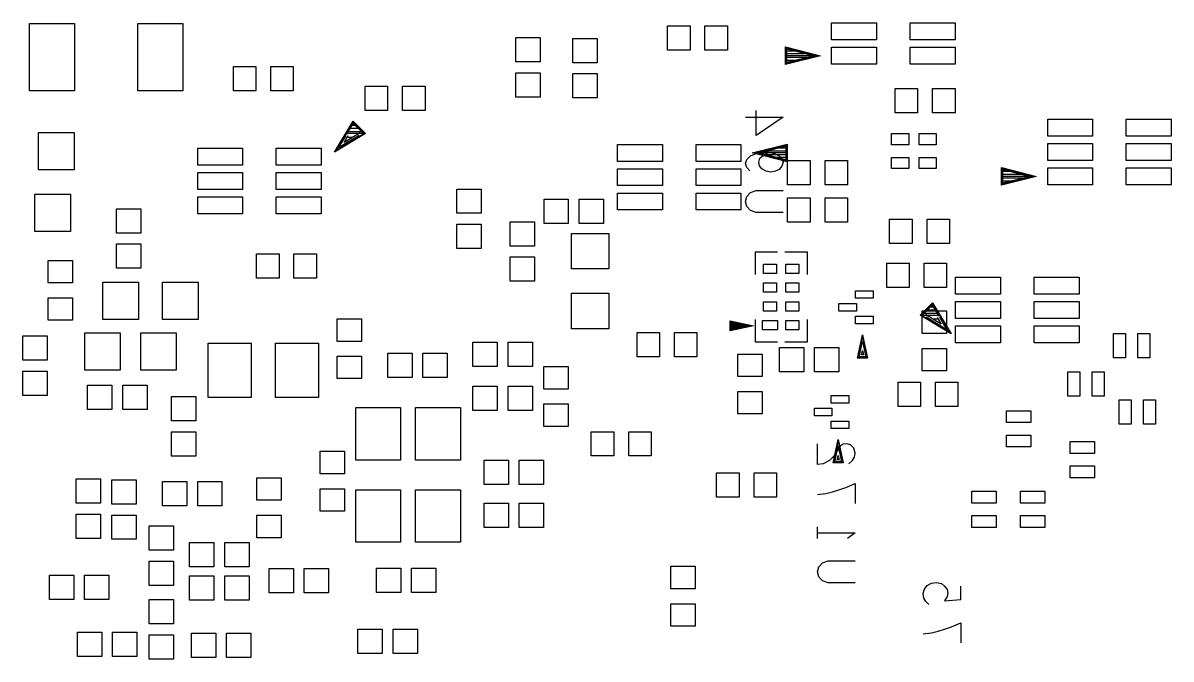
# Model space of a CAD drawing. Header units: millimetres. Extents: x -190 to 348, y -330 to 190.
# Drawn here: x 45.88 to 76.57, y -110.06 to -93.06 of the extents above; entities that cross this region are included whole.
import ezdxf

# ---------------------------------------------------------------- set-up
doc = ezdxf.new("R2010")
doc.units = ezdxf.units.MM
doc.layers.add('4_SIKCREN_BOTTOM_', color=7, linetype='Continuous')
doc.layers.add('5_SOLDER_PASTE_BOTTOM_', color=7, linetype='Continuous')

msp = doc.modelspace()

# ---------------------------------------------------------------- linework, layer by layer
at = {"layer": '4_SIKCREN_BOTTOM_', "color": 7}
for p, q in [((66.264, -93.701), (67.198, -93.934)), ((66.264, -94.168), (66.264, -93.701)), ((66.276, -93.934), (66.276, -93.716)), ((66.276, -93.716), (67.145, -93.934)), ((66.302, -93.934), (66.302, -93.749)), ((66.302, -93.749), (67.041, -93.934)), ((66.54, -93.81), (66.302, -93.81)), ((66.838, -93.883), (66.302, -93.883)), ((67.198, -93.934), (66.264, -94.168)), ((66.276, -94.153), (66.276, -93.934)), ((67.145, -93.934), (66.276, -94.153)), ((67.147, -93.934), (66.276, -93.934)), ((66.302, -94.12), (66.302, -93.934)), ((67.041, -93.934), (66.302, -94.12)), ((66.838, -93.985), (66.302, -93.985)), ((66.54, -94.059), (66.302, -94.059)), ((65.484, -96.07), (65.484, -95.402)), ((54.209, -96.51), (54.704, -95.684)), ((54.511, -96.03), (54.707, -95.705)), ((54.534, -96.042), (54.712, -95.745)), ((54.704, -95.684), (55.034, -96.015)), ((54.707, -95.705), (55.014, -96.012)), ((54.712, -95.745), (54.973, -96.007)), ((65.199, -95.575), (66.2, -95.575)), ((66.2, -95.575), (65.484, -96.07)), ((55.034, -96.015), (54.209, -96.51)), ((55.014, -96.012), (54.244, -96.474)), ((54.244, -96.474), (54.511, -96.03)), ((54.872, -96.068), (54.32, -96.401)), ((54.32, -96.401), (54.519, -96.068)), ((54.892, -95.997), (54.468, -96.251)), ((55.006, -96.017), (54.519, -96.017)), ((54.933, -95.966), (54.58, -95.966)), ((54.849, -95.882), (54.63, -95.882)), ((54.765, -95.799), (54.681, -95.799)), ((54.468, -96.251), (54.577, -96.07)), ((54.689, -96.119), (54.546, -96.119)), ((65.377, -96.535), (66.312, -96.299)), ((65.43, -96.535), (66.299, -96.317)), ((65.535, -96.535), (66.274, -96.35)), ((66.274, -96.35), (66.274, -96.535)), ((66.299, -96.317), (66.299, -96.535)), ((66.312, -96.299), (66.312, -96.769)), ((65.232, -96.705), (65.334, -96.611)), ((65.334, -96.611), (65.484, -96.545)), ((66.312, -96.769), (65.377, -96.535)), ((66.299, -96.535), (65.428, -96.535)), ((66.299, -96.751), (65.43, -96.535)), ((65.484, -96.545), (65.634, -96.517)), ((66.274, -96.718), (65.535, -96.535)), ((65.55, -96.784), (65.583, -96.677)), ((65.583, -96.677), (65.667, -96.599)), ((65.634, -96.517), (65.816, -96.517)), ((65.667, -96.599), (65.816, -96.517)), ((66.274, -96.484), (65.738, -96.484)), ((66.274, -96.586), (65.738, -96.586)), ((65.816, -96.517), (65.966, -96.545)), ((65.966, -96.545), (66.101, -96.611)), ((66.274, -96.408), (66.035, -96.408)), ((66.274, -96.66), (66.035, -96.66)), ((66.101, -96.611), (66.167, -96.693)), ((66.274, -96.535), (66.274, -96.718)), ((66.299, -96.535), (66.299, -96.751)), ((65.199, -96.812), (65.232, -96.705)), ((65.232, -96.919), (65.199, -96.812)), ((65.316, -97.013), (65.232, -96.919)), ((65.568, -96.878), (65.55, -96.784)), ((65.634, -96.959), (65.568, -96.878)), ((65.75, -97.025), (65.634, -96.959)), ((66.101, -96.972), (66.002, -97.025)), ((66.167, -96.891), (66.101, -96.972)), ((66.167, -96.693), (66.2, -96.784)), ((66.2, -96.784), (66.167, -96.891)), ((72.037, -96.926), (72.972, -97.16)), ((72.037, -97.394), (72.037, -96.926)), ((72.05, -97.16), (72.05, -96.942)), ((72.05, -96.942), (72.921, -97.16)), ((72.075, -97.16), (72.075, -96.975)), ((72.075, -96.975), (72.817, -97.16)), ((65.867, -97.051), (65.75, -97.025)), ((66.002, -97.025), (65.867, -97.051)), ((72.972, -97.16), (72.037, -97.394)), ((72.05, -97.376), (72.05, -97.16)), ((72.921, -97.16), (72.05, -97.376)), ((72.921, -97.16), (72.05, -97.16)), ((72.316, -97.033), (72.075, -97.033)), ((72.614, -97.109), (72.075, -97.109)), ((72.075, -97.343), (72.075, -97.16)), ((72.817, -97.16), (72.075, -97.343)), ((72.614, -97.211), (72.075, -97.211)), ((72.316, -97.285), (72.075, -97.285)), ((65.232, -97.701), (65.334, -97.594)), ((65.334, -97.594), (65.484, -97.541)), ((65.484, -97.541), (66.2, -97.541)), ((65.199, -97.833), (65.232, -97.701)), ((65.232, -97.968), (65.199, -97.833)), ((65.334, -98.074), (65.232, -97.968)), ((65.484, -98.128), (65.334, -98.074)), ((66.2, -98.128), (65.484, -98.128)), ((65.451, -99.184), (65.451, -99.784)), ((66.05, -99.184), (65.451, -99.184)), ((66.85, -99.184), (66.251, -99.184)), ((66.85, -99.784), (66.85, -99.184)), ((69.865, -100.874), (70.195, -100.543)), ((69.886, -100.871), (70.193, -100.564)), ((69.926, -100.866), (70.188, -100.604)), ((70.221, -100.658), (70.134, -100.658)), ((70.188, -100.604), (70.366, -100.901)), ((70.193, -100.564), (70.388, -100.889)), ((70.195, -100.543), (70.691, -101.369)), ((70.691, -101.369), (69.865, -100.874)), ((70.655, -101.333), (69.886, -100.871)), ((70.381, -100.876), (69.893, -100.876)), ((70.32, -100.825), (69.967, -100.825)), ((70.432, -101.11), (70.01, -100.856)), ((70.582, -101.26), (70.028, -100.927)), ((70.269, -100.741), (70.051, -100.741)), ((70.353, -100.978), (70.211, -100.978)), ((70.322, -100.929), (70.432, -101.11)), ((70.381, -100.927), (70.582, -101.26)), ((70.388, -100.889), (70.655, -101.333)), ((64.788, -101.026), (65.415, -101.158)), ((64.788, -101.293), (64.788, -101.026)), ((65.415, -101.158), (64.788, -101.293)), ((64.8, -101.158), (64.8, -101.041)), ((64.8, -101.041), (65.354, -101.158)), ((64.927, -101.067), (64.8, -101.067)), ((65.08, -101.1), (64.8, -101.1)), ((65.235, -101.133), (64.8, -101.133)), ((64.8, -101.277), (64.8, -101.158)), ((65.354, -101.158), (64.8, -101.277)), ((65.357, -101.158), (64.8, -101.158)), ((65.235, -101.183), (64.8, -101.183)), ((65.08, -101.216), (64.8, -101.216)), ((64.927, -101.249), (64.8, -101.249)), ((65.451, -100.983), (65.451, -101.585)), ((66.85, -101.585), (66.85, -100.983)), ((65.451, -101.585), (66.05, -101.585)), ((66.251, -101.585), (66.85, -101.585)), ((68.191, -102.022), (68.326, -101.394)), ((68.207, -102.009), (68.326, -101.455)), ((68.237, -101.984), (68.326, -101.577)), ((68.326, -101.394), (68.458, -102.022)), ((68.326, -101.455), (68.443, -102.009)), ((68.326, -101.577), (68.412, -101.984)), ((68.301, -101.933), (68.326, -101.818)), ((68.326, -101.818), (68.349, -101.933)), ((68.458, -102.022), (68.191, -102.022)), ((68.443, -102.009), (68.207, -102.009)), ((68.412, -101.984), (68.237, -101.984)), ((68.349, -101.933), (68.301, -101.933)), ((67.125, -104.866), (67.125, -104.308)), ((67.541, -104.821), (67.676, -104.193)), ((67.556, -104.808), (67.676, -104.254)), ((67.676, -104.193), (67.81, -104.821)), ((67.676, -104.254), (67.793, -104.808)), ((67.808, -104.32), (67.727, -104.374)), ((67.909, -104.308), (67.808, -104.32)), ((68.008, -104.333), (67.909, -104.308)), ((68.092, -104.427), (68.008, -104.333)), ((67.559, -104.64), (67.442, -104.76)), ((67.727, -104.374), (67.559, -104.64)), ((67.587, -104.783), (67.676, -104.376)), ((67.65, -104.732), (67.676, -104.62)), ((67.676, -104.376), (67.762, -104.783)), ((67.676, -104.62), (67.699, -104.732)), ((68.125, -104.559), (68.092, -104.427)), ((68.11, -104.666), (68.125, -104.559)), ((67.274, -104.841), (67.125, -104.866)), ((67.442, -104.76), (67.274, -104.841)), ((67.81, -104.821), (67.541, -104.821)), ((67.793, -104.808), (67.556, -104.808)), ((67.762, -104.783), (67.587, -104.783)), ((67.699, -104.732), (67.65, -104.732)), ((67.96, -104.841), (68.059, -104.76)), ((68.059, -104.76), (68.11, -104.666)), ((67.526, -105.595), (67.691, -105.542)), ((67.691, -105.542), (67.876, -105.476)), ((67.876, -105.476), (68.125, -105.369)), ((68.125, -105.369), (68.125, -105.903)), ((67.125, -105.661), (67.343, -105.636)), ((67.343, -105.636), (67.526, -105.595)), ((67.125, -106.845), (67.125, -106.525)), ((67.125, -106.685), (68.125, -106.685)), ((68.125, -106.685), (67.925, -106.845)), ((67.125, -107.734), (67.158, -107.599)), ((67.158, -107.599), (67.259, -107.493)), ((67.259, -107.493), (67.409, -107.439)), ((67.409, -107.439), (68.125, -107.439)), ((67.158, -107.866), (67.125, -107.734)), ((67.259, -107.973), (67.158, -107.866)), ((67.409, -108.026), (67.259, -107.973)), ((68.125, -108.026), (67.409, -108.026)), ((70.051, -108.1), (70.167, -108.031)), ((70.167, -108.031), (70.3, -108.019)), ((70.3, -108.019), (70.434, -108.047)), ((69.949, -108.313), (69.985, -108.191)), ((69.967, -108.433), (69.949, -108.313)), ((69.985, -108.191), (70.051, -108.1)), ((70.434, -108.047), (70.518, -108.113)), ((70.518, -108.113), (70.584, -108.207)), ((70.584, -108.207), (70.602, -108.298)), ((70.602, -108.298), (70.584, -108.392)), ((70.95, -108.473), (70.95, -108.113)), ((70.018, -108.527), (69.967, -108.433)), ((70.099, -108.605), (70.018, -108.527)), ((70.584, -108.392), (70.518, -108.511)), ((70.518, -108.511), (70.95, -108.473)), ((70.518, -109.268), (70.701, -109.202)), ((70.701, -109.202), (70.95, -109.096)), ((70.95, -109.096), (70.95, -109.629)), ((69.949, -109.388), (70.167, -109.362)), ((70.167, -109.362), (70.35, -109.322)), ((70.35, -109.322), (70.518, -109.268))]:
    msp.add_line(p, q, dxfattribs=at)
at = {"layer": '5_SOLDER_PASTE_BOTTOM_', "color": 4}
for p, q in [((46.055, -94.87), (46.055, -93.07)), ((46.055, -93.07), (47.255, -93.07)), ((47.255, -93.07), (47.255, -94.87)), ((48.955, -94.87), (48.955, -93.07)), ((48.955, -93.07), (50.155, -93.07)), ((50.155, -93.07), (50.155, -94.87)), ((63.116, -93.784), (63.116, -93.134)), ((63.116, -93.134), (63.716, -93.134)), ((63.716, -93.134), (63.716, -93.784)), ((64.114, -93.784), (64.114, -93.134)), ((64.114, -93.134), (64.714, -93.134)), ((64.714, -93.134), (64.714, -93.784)), ((67.5, -93.509), (67.5, -93.059)), ((67.5, -93.059), (68.699, -93.059)), ((68.699, -93.059), (68.699, -93.509)), ((69.601, -93.509), (69.601, -93.059)), ((69.601, -93.059), (70.8, -93.059)), ((70.8, -93.059), (70.8, -93.509)), ((59.055, -94.099), (59.055, -93.449)), ((59.055, -93.449), (59.705, -93.449)), ((59.705, -93.449), (59.705, -94.099)), ((60.579, -94.125), (60.579, -93.475)), ((60.579, -93.475), (61.229, -93.475)), ((61.229, -93.475), (61.229, -94.125)), ((68.699, -93.509), (67.5, -93.509)), ((70.8, -93.509), (69.601, -93.509)), ((63.716, -93.784), (63.116, -93.784)), ((64.714, -93.784), (64.114, -93.784)), ((67.5, -94.159), (67.5, -93.709)), ((67.5, -93.709), (68.699, -93.709)), ((68.699, -93.709), (68.699, -94.159)), ((69.601, -94.159), (69.601, -93.709)), ((69.601, -93.709), (70.8, -93.709)), ((70.8, -93.709), (70.8, -94.159)), ((51.506, -94.869), (51.506, -94.219)), ((51.506, -94.219), (52.106, -94.219)), ((52.106, -94.219), (52.106, -94.869)), ((52.504, -94.869), (52.504, -94.219)), ((52.504, -94.219), (53.104, -94.219)), ((53.104, -94.219), (53.104, -94.869)), ((59.705, -94.099), (59.055, -94.099)), ((61.229, -94.125), (60.579, -94.125)), ((68.699, -94.159), (67.5, -94.159)), ((70.8, -94.159), (69.601, -94.159)), ((59.055, -95.039), (59.055, -94.389)), ((59.055, -94.389), (59.705, -94.389)), ((59.705, -94.389), (59.705, -95.039)), ((60.579, -95.064), (60.579, -94.414)), ((60.579, -94.414), (61.229, -94.414)), ((61.229, -94.414), (61.229, -95.064)), ((55.029, -95.395), (55.029, -94.745)), ((55.029, -94.745), (55.629, -94.745)), ((55.629, -94.745), (55.629, -95.395)), ((56.03, -95.395), (56.03, -94.745)), ((56.03, -94.745), (56.63, -94.745)), ((56.63, -94.745), (56.63, -95.395)), ((69.199, -95.458), (69.199, -94.808)), ((69.199, -94.808), (69.799, -94.808)), ((69.799, -94.808), (69.799, -95.458)), ((70.2, -95.458), (70.2, -94.808)), ((70.2, -94.808), (70.8, -94.808)), ((70.8, -94.808), (70.8, -95.458)), ((47.255, -94.87), (46.055, -94.87)), ((50.155, -94.87), (48.955, -94.87)), ((52.106, -94.869), (51.506, -94.869)), ((53.104, -94.869), (52.504, -94.869)), ((59.705, -95.039), (59.055, -95.039)), ((61.229, -95.064), (60.579, -95.064)), ((55.629, -95.395), (55.029, -95.395)), ((56.63, -95.395), (56.03, -95.395)), ((69.799, -95.458), (69.199, -95.458)), ((70.8, -95.458), (70.2, -95.458)), ((73.276, -96.085), (73.276, -95.635)), ((73.276, -95.635), (74.475, -95.635)), ((74.475, -95.635), (74.475, -96.085)), ((75.374, -96.085), (75.374, -95.635)), ((75.374, -95.635), (76.573, -95.635)), ((76.573, -95.635), (76.573, -96.085)), ((46.299, -96.984), (46.299, -95.984)), ((46.299, -95.984), (47.249, -95.984)), ((47.249, -95.984), (47.249, -96.984)), ((69.102, -96.317), (69.102, -96.017)), ((69.102, -96.017), (69.562, -96.017)), ((69.562, -96.017), (69.562, -96.317)), ((69.838, -96.317), (69.838, -96.017)), ((69.838, -96.017), (70.298, -96.017)), ((70.298, -96.017), (70.298, -96.317)), ((61.775, -96.76), (61.775, -96.31)), ((61.775, -96.31), (62.974, -96.31)), ((62.974, -96.31), (62.974, -96.76)), ((63.876, -96.76), (63.876, -96.31)), ((63.876, -96.31), (65.075, -96.31)), ((65.075, -96.31), (65.075, -96.76)), ((69.562, -96.317), (69.102, -96.317)), ((70.298, -96.317), (69.838, -96.317)), ((74.475, -96.085), (73.276, -96.085)), ((73.276, -96.735), (73.276, -96.285)), ((73.276, -96.285), (74.475, -96.285)), ((74.475, -96.285), (74.475, -96.735)), ((76.573, -96.085), (75.374, -96.085)), ((75.374, -96.735), (75.374, -96.285)), ((75.374, -96.285), (76.573, -96.285)), ((76.573, -96.285), (76.573, -96.735)), ((50.551, -96.859), (50.551, -96.409)), ((50.551, -96.409), (51.75, -96.409)), ((51.75, -96.409), (51.75, -96.859)), ((52.652, -96.859), (52.652, -96.409)), ((52.652, -96.409), (53.851, -96.409)), ((53.851, -96.409), (53.851, -96.859)), ((69.102, -96.952), (69.102, -96.652)), ((69.102, -96.652), (69.562, -96.652)), ((69.562, -96.652), (69.562, -96.952)), ((69.838, -96.952), (69.838, -96.652)), ((69.838, -96.652), (70.298, -96.652)), ((70.298, -96.652), (70.298, -96.952)), ((47.249, -96.984), (46.299, -96.984)), ((51.75, -96.859), (50.551, -96.859)), ((53.851, -96.859), (52.652, -96.859)), ((62.974, -96.76), (61.775, -96.76)), ((61.775, -97.408), (61.775, -96.958)), ((61.775, -96.958), (62.974, -96.958)), ((62.974, -96.958), (62.974, -97.408)), ((65.075, -96.76), (63.876, -96.76)), ((63.876, -97.408), (63.876, -96.958)), ((63.876, -96.958), (65.075, -96.958)), ((65.075, -96.958), (65.075, -97.408)), ((66.324, -97.383), (66.324, -96.733)), ((66.324, -96.733), (66.924, -96.733)), ((66.924, -96.733), (66.924, -97.383)), ((67.325, -97.383), (67.325, -96.733)), ((67.325, -96.733), (67.925, -96.733)), ((67.925, -96.733), (67.925, -97.383)), ((69.562, -96.952), (69.102, -96.952)), ((70.298, -96.952), (69.838, -96.952)), ((74.475, -96.735), (73.276, -96.735)), ((73.276, -97.385), (73.276, -96.935)), ((73.276, -96.935), (74.475, -96.935)), ((74.475, -96.935), (74.475, -97.385)), ((76.573, -96.735), (75.374, -96.735)), ((75.374, -97.385), (75.374, -96.935)), ((75.374, -96.935), (76.573, -96.935)), ((76.573, -96.935), (76.573, -97.385)), ((50.551, -97.51), (50.551, -97.06)), ((50.551, -97.06), (51.75, -97.06)), ((51.75, -97.06), (51.75, -97.51)), ((52.652, -97.51), (52.652, -97.06)), ((52.652, -97.06), (53.851, -97.06)), ((53.851, -97.06), (53.851, -97.51)), ((51.75, -97.51), (50.551, -97.51)), ((53.851, -97.51), (52.652, -97.51)), ((57.48, -98.148), (57.48, -97.498)), ((57.48, -97.498), (58.13, -97.498)), ((58.13, -97.498), (58.13, -98.148)), ((62.974, -97.408), (61.775, -97.408)), ((65.075, -97.408), (63.876, -97.408)), ((66.924, -97.383), (66.324, -97.383)), ((67.925, -97.383), (67.325, -97.383)), ((74.475, -97.385), (73.276, -97.385)), ((76.573, -97.385), (75.374, -97.385)), ((46.2, -98.633), (46.2, -97.633)), ((46.2, -97.633), (47.15, -97.633)), ((47.15, -97.633), (47.15, -98.633)), ((50.551, -98.16), (50.551, -97.71)), ((50.551, -97.71), (51.75, -97.71)), ((51.75, -97.71), (51.75, -98.16)), ((52.652, -98.16), (52.652, -97.71)), ((52.652, -97.71), (53.851, -97.71)), ((53.851, -97.71), (53.851, -98.16)), ((59.81, -98.42), (59.81, -97.77)), ((59.81, -97.77), (60.459, -97.77)), ((60.459, -97.77), (60.459, -98.42)), ((60.749, -98.42), (60.749, -97.77)), ((60.749, -97.77), (61.399, -97.77)), ((61.399, -97.77), (61.399, -98.42)), ((61.775, -98.058), (61.775, -97.608)), ((61.775, -97.608), (62.974, -97.608)), ((62.974, -97.608), (62.974, -98.058)), ((63.876, -98.058), (63.876, -97.608)), ((63.876, -97.608), (65.075, -97.608)), ((65.075, -97.608), (65.075, -98.058)), ((66.324, -98.384), (66.324, -97.734)), ((66.324, -97.734), (66.924, -97.734)), ((66.924, -97.734), (66.924, -98.384)), ((67.325, -98.384), (67.325, -97.734)), ((67.325, -97.734), (67.925, -97.734)), ((67.925, -97.734), (67.925, -98.384)), ((48.38, -98.674), (48.38, -98.024)), ((48.38, -98.024), (49.029, -98.024)), ((49.029, -98.024), (49.029, -98.674)), ((51.75, -98.16), (50.551, -98.16)), ((53.851, -98.16), (52.652, -98.16)), ((58.13, -98.148), (57.48, -98.148)), ((62.974, -98.058), (61.775, -98.058)), ((65.075, -98.058), (63.876, -98.058)), ((57.48, -99.088), (57.48, -98.438)), ((57.48, -98.438), (58.13, -98.438)), ((58.13, -98.438), (58.13, -99.088)), ((58.905, -99.024), (58.905, -98.374)), ((58.905, -98.374), (59.555, -98.374)), ((59.555, -98.374), (59.555, -99.024)), ((60.459, -98.42), (59.81, -98.42)), ((61.399, -98.42), (60.749, -98.42)), ((66.924, -98.384), (66.324, -98.384)), ((67.925, -98.384), (67.325, -98.384)), ((69.05, -98.958), (69.05, -98.308)), ((69.05, -98.308), (69.65, -98.308)), ((69.65, -98.308), (69.65, -98.958)), ((70.05, -98.958), (70.05, -98.308)), ((70.05, -98.308), (70.65, -98.308)), ((70.65, -98.308), (70.65, -98.958)), ((47.15, -98.633), (46.2, -98.633)), ((49.029, -98.674), (48.38, -98.674)), ((60.541, -99.634), (60.541, -98.684)), ((60.541, -98.684), (61.541, -98.684)), ((61.541, -98.684), (61.541, -99.634)), ((48.38, -99.614), (48.38, -98.964)), ((48.38, -98.964), (49.029, -98.964)), ((49.029, -98.964), (49.029, -99.614)), ((58.13, -99.088), (57.48, -99.088)), ((59.555, -99.024), (58.905, -99.024)), ((69.65, -98.958), (69.05, -98.958)), ((70.65, -98.958), (70.05, -98.958)), ((46.551, -100.01), (46.551, -99.41)), ((46.551, -99.41), (47.201, -99.41)), ((47.201, -99.41), (47.201, -100.01)), ((52.126, -99.883), (52.126, -99.233)), ((52.126, -99.233), (52.726, -99.233)), ((52.726, -99.233), (52.726, -99.883)), ((53.124, -99.883), (53.124, -99.233)), ((53.124, -99.233), (53.724, -99.233)), ((53.724, -99.233), (53.724, -99.883)), ((58.905, -99.964), (58.905, -99.314)), ((58.905, -99.314), (59.555, -99.314)), ((59.555, -99.314), (59.555, -99.964)), ((49.029, -99.614), (48.38, -99.614)), ((61.541, -99.634), (60.541, -99.634)), ((65.674, -99.759), (65.674, -99.509)), ((65.674, -99.509), (66.025, -99.509)), ((66.025, -99.509), (66.025, -99.759)), ((66.274, -99.759), (66.274, -99.509)), ((66.274, -99.509), (66.624, -99.509)), ((66.624, -99.509), (66.624, -99.759)), ((68.976, -100.134), (68.976, -99.484)), ((68.976, -99.484), (69.576, -99.484)), ((69.576, -99.484), (69.576, -100.134)), ((69.974, -100.134), (69.974, -99.484)), ((69.974, -99.484), (70.574, -99.484)), ((70.574, -99.484), (70.574, -100.134)), ((47.201, -100.01), (46.551, -100.01)), ((48.016, -100.985), (48.016, -99.985)), ((48.016, -99.985), (48.966, -99.985)), ((48.966, -99.985), (48.966, -100.985)), ((49.614, -100.985), (49.614, -99.985)), ((49.614, -99.985), (50.564, -99.985)), ((50.564, -99.985), (50.564, -100.985)), ((52.726, -99.883), (52.126, -99.883)), ((53.724, -99.883), (53.124, -99.883)), ((59.555, -99.964), (58.905, -99.964)), ((66.025, -99.759), (65.674, -99.759)), ((65.674, -100.259), (65.674, -100.009)), ((65.674, -100.009), (66.025, -100.009)), ((66.025, -100.009), (66.025, -100.259)), ((66.624, -99.759), (66.274, -99.759)), ((66.274, -100.259), (66.274, -100.009)), ((66.274, -100.009), (66.624, -100.009)), ((66.624, -100.009), (66.624, -100.259)), ((70.815, -100.309), (70.815, -99.859)), ((70.815, -99.859), (72.014, -99.859)), ((72.014, -99.859), (72.014, -100.309)), ((72.916, -100.309), (72.916, -99.859)), ((72.916, -99.859), (74.115, -99.859)), ((74.115, -99.859), (74.115, -100.309)), ((60.541, -101.234), (60.541, -100.284)), ((60.541, -100.284), (61.541, -100.284)), ((61.541, -100.284), (61.541, -101.234)), ((66.025, -100.259), (65.674, -100.259)), ((66.624, -100.259), (66.274, -100.259)), ((68.139, -100.42), (68.139, -100.22)), ((68.139, -100.22), (68.609, -100.22)), ((68.609, -100.22), (68.609, -100.42)), ((69.576, -100.134), (68.976, -100.134)), ((70.574, -100.134), (69.974, -100.134)), ((72.014, -100.309), (70.815, -100.309)), ((74.115, -100.309), (72.916, -100.309)), ((46.551, -101.008), (46.551, -100.408)), ((46.551, -100.408), (47.201, -100.408)), ((47.201, -100.408), (47.201, -101.008)), ((65.674, -100.76), (65.674, -100.51)), ((65.674, -100.51), (66.025, -100.51)), ((66.025, -100.51), (66.025, -100.76)), ((66.274, -100.76), (66.274, -100.51)), ((66.274, -100.51), (66.624, -100.51)), ((66.624, -100.51), (66.624, -100.76)), ((67.69, -100.76), (67.69, -100.56)), ((67.69, -100.56), (68.16, -100.56)), ((68.609, -100.42), (68.139, -100.42)), ((68.16, -100.56), (68.16, -100.76)), ((70.815, -100.959), (70.815, -100.509)), ((70.815, -100.509), (72.014, -100.509)), ((72.014, -100.509), (72.014, -100.959)), ((72.916, -100.959), (72.916, -100.509)), ((72.916, -100.509), (74.115, -100.509)), ((74.115, -100.509), (74.115, -100.959)), ((54.28, -101.57), (54.28, -100.97)), ((54.28, -100.97), (54.93, -100.97)), ((54.93, -100.97), (54.93, -101.57)), ((66.025, -100.76), (65.674, -100.76)), ((66.624, -100.76), (66.274, -100.76)), ((68.16, -100.76), (67.69, -100.76)), ((68.139, -101.098), (68.139, -100.898)), ((68.139, -100.898), (68.609, -100.898)), ((68.609, -100.898), (68.609, -101.098)), ((69.924, -101.359), (69.924, -100.759)), ((69.924, -100.759), (70.574, -100.759)), ((70.574, -100.759), (70.574, -101.359)), ((72.014, -100.959), (70.815, -100.959)), ((74.115, -100.959), (72.916, -100.959)), ((47.201, -101.008), (46.551, -101.008)), ((48.966, -100.985), (48.016, -100.985)), ((50.564, -100.985), (49.614, -100.985)), ((61.541, -101.234), (60.541, -101.234)), ((65.65, -101.26), (65.65, -101.01)), ((65.65, -101.01), (66.049, -101.01)), ((66.049, -101.26), (65.65, -101.26)), ((66.049, -101.01), (66.049, -101.26)), ((66.274, -101.26), (66.274, -101.01)), ((66.274, -101.01), (66.624, -101.01)), ((66.624, -101.26), (66.274, -101.26)), ((66.624, -101.01), (66.624, -101.26)), ((68.609, -101.098), (68.139, -101.098)), ((70.815, -101.609), (70.815, -101.159)), ((70.815, -101.159), (72.014, -101.159)), ((72.014, -101.159), (72.014, -101.609)), ((72.916, -101.609), (72.916, -101.159)), ((72.916, -101.159), (74.115, -101.159)), ((74.115, -101.159), (74.115, -101.609)), ((45.88, -102.075), (45.88, -101.425)), ((45.88, -101.425), (46.53, -101.425)), ((46.53, -101.425), (46.53, -102.075)), ((47.531, -102.344), (47.531, -101.344)), ((47.531, -101.344), (48.481, -101.344)), ((48.481, -101.344), (48.481, -102.344)), ((49.03, -102.344), (49.03, -101.344)), ((49.03, -101.344), (49.98, -101.344)), ((49.98, -101.344), (49.98, -102.344)), ((54.93, -101.57), (54.28, -101.57)), ((62.301, -101.983), (62.301, -101.333)), ((62.301, -101.333), (62.901, -101.333)), ((62.901, -101.333), (62.901, -101.983)), ((63.299, -101.983), (63.299, -101.333)), ((63.299, -101.333), (63.899, -101.333)), ((63.899, -101.333), (63.899, -101.983)), ((70.574, -101.359), (69.924, -101.359)), ((75.039, -102.009), (75.039, -101.359)), ((75.039, -101.359), (75.359, -101.359)), ((75.359, -101.359), (75.359, -102.009)), ((75.689, -102.009), (75.689, -101.359)), ((75.689, -101.359), (76.009, -101.359)), ((76.009, -101.359), (76.009, -102.009)), ((50.83, -103.069), (50.83, -101.619)), ((50.83, -101.619), (51.98, -101.619)), ((51.98, -101.619), (51.98, -103.069)), ((52.63, -103.069), (52.63, -101.619)), ((52.63, -101.619), (53.78, -101.619)), ((53.78, -101.619), (53.78, -103.069)), ((55.631, -102.535), (55.631, -101.885)), ((55.631, -101.885), (56.281, -101.885)), ((56.281, -101.885), (56.281, -102.535)), ((56.571, -102.535), (56.571, -101.885)), ((56.571, -101.885), (57.221, -101.885)), ((57.221, -101.885), (57.221, -102.535)), ((57.91, -102.245), (57.91, -101.595)), ((57.91, -101.595), (58.56, -101.595)), ((58.56, -101.595), (58.56, -102.245)), ((58.849, -102.245), (58.849, -101.595)), ((58.849, -101.595), (59.499, -101.595)), ((59.499, -101.595), (59.499, -102.245)), ((66.106, -102.385), (66.106, -101.735)), ((66.106, -101.735), (66.756, -101.735)), ((66.756, -101.735), (66.756, -102.385)), ((67.046, -102.385), (67.046, -101.735)), ((67.046, -101.735), (67.696, -101.735)), ((67.696, -101.735), (67.696, -102.385)), ((69.924, -102.36), (69.924, -101.76)), ((69.924, -101.76), (70.574, -101.76)), ((70.574, -101.76), (70.574, -102.36)), ((72.014, -101.609), (70.815, -101.609)), ((74.115, -101.609), (72.916, -101.609)), ((46.53, -102.075), (45.88, -102.075)), ((54.28, -102.568), (54.28, -101.968)), ((54.28, -101.968), (54.93, -101.968)), ((54.93, -101.968), (54.93, -102.568)), ((62.901, -101.983), (62.301, -101.983)), ((63.899, -101.983), (63.299, -101.983)), ((64.991, -102.51), (64.991, -101.91)), ((64.991, -101.91), (65.641, -101.91)), ((65.641, -101.91), (65.641, -102.51)), ((75.359, -102.009), (75.039, -102.009)), ((76.009, -102.009), (75.689, -102.009)), ((45.88, -103.015), (45.88, -102.365)), ((45.88, -102.365), (46.53, -102.365)), ((46.53, -102.365), (46.53, -103.015)), ((48.481, -102.344), (47.531, -102.344)), ((49.98, -102.344), (49.03, -102.344)), ((58.56, -102.245), (57.91, -102.245)), ((59.499, -102.245), (58.849, -102.245)), ((59.804, -102.845), (59.804, -102.245)), ((59.804, -102.245), (60.454, -102.245)), ((60.454, -102.245), (60.454, -102.845)), ((65.641, -102.51), (64.991, -102.51)), ((66.756, -102.385), (66.106, -102.385)), ((67.696, -102.385), (67.046, -102.385)), ((70.574, -102.36), (69.924, -102.36)), ((73.815, -103.035), (73.815, -102.385)), ((73.815, -102.385), (74.135, -102.385)), ((74.135, -102.385), (74.135, -103.035)), ((74.465, -103.035), (74.465, -102.385)), ((74.465, -102.385), (74.785, -102.385)), ((74.785, -102.385), (74.785, -103.035)), ((47.61, -103.393), (47.61, -102.743)), ((47.61, -102.743), (48.26, -102.743)), ((48.26, -102.743), (48.26, -103.393)), ((48.55, -103.393), (48.55, -102.743)), ((48.55, -102.743), (49.2, -102.743)), ((49.2, -102.743), (49.2, -103.393)), ((54.93, -102.568), (54.28, -102.568)), ((56.281, -102.535), (55.631, -102.535)), ((57.221, -102.535), (56.571, -102.535)), ((57.91, -103.419), (57.91, -102.769)), ((57.91, -102.769), (58.56, -102.769)), ((58.56, -102.769), (58.56, -103.419)), ((58.849, -103.419), (58.849, -102.769)), ((58.849, -102.769), (59.499, -102.769)), ((59.499, -102.769), (59.499, -103.419)), ((69.276, -103.309), (69.276, -102.659)), ((69.276, -102.659), (69.876, -102.659)), ((69.876, -102.659), (69.876, -103.309)), ((70.274, -103.309), (70.274, -102.659)), ((70.274, -102.659), (70.874, -102.659)), ((70.874, -102.659), (70.874, -103.309)), ((46.53, -103.015), (45.88, -103.015)), ((49.855, -103.698), (49.855, -103.048)), ((49.855, -103.048), (50.505, -103.048)), ((50.505, -103.048), (50.505, -103.698)), ((51.98, -103.069), (50.83, -103.069)), ((53.78, -103.069), (52.63, -103.069)), ((60.454, -102.845), (59.804, -102.845)), ((64.991, -103.508), (64.991, -102.908)), ((64.991, -102.908), (65.641, -102.908)), ((65.641, -102.908), (65.641, -103.508)), ((67.489, -103.219), (67.489, -103.019)), ((67.489, -103.019), (67.959, -103.019)), ((67.959, -103.019), (67.959, -103.219)), ((74.135, -103.035), (73.815, -103.035)), ((74.785, -103.035), (74.465, -103.035)), ((48.26, -103.393), (47.61, -103.393)), ((49.2, -103.393), (48.55, -103.393)), ((54.775, -104.743), (54.775, -103.343)), ((54.775, -103.343), (55.975, -103.343)), ((55.975, -103.343), (55.975, -104.743)), ((56.375, -104.743), (56.375, -103.343)), ((56.375, -103.343), (57.575, -103.343)), ((57.575, -103.343), (57.575, -104.743)), ((58.56, -103.419), (57.91, -103.419)), ((59.499, -103.419), (58.849, -103.419)), ((59.804, -103.843), (59.804, -103.243)), ((59.804, -103.243), (60.454, -103.243)), ((60.454, -103.243), (60.454, -103.843)), ((67.039, -103.559), (67.039, -103.359)), ((67.039, -103.359), (67.509, -103.359)), ((67.959, -103.219), (67.489, -103.219)), ((67.509, -103.359), (67.509, -103.559)), ((69.876, -103.309), (69.276, -103.309)), ((70.874, -103.309), (70.274, -103.309)), ((72.174, -103.744), (72.174, -103.424)), ((72.174, -103.424), (72.824, -103.424)), ((72.824, -103.424), (72.824, -103.744)), ((75.189, -103.784), (75.189, -103.134)), ((75.189, -103.134), (75.509, -103.134)), ((75.509, -103.134), (75.509, -103.784)), ((75.839, -103.784), (75.839, -103.134)), ((75.839, -103.134), (76.159, -103.134)), ((76.159, -103.134), (76.159, -103.784)), ((50.505, -103.698), (49.855, -103.698)), ((65.641, -103.508), (64.991, -103.508)), ((67.509, -103.559), (67.039, -103.559)), ((67.489, -103.9), (67.489, -103.7)), ((67.489, -103.7), (67.959, -103.7)), ((67.959, -103.7), (67.959, -103.9)), ((49.855, -104.64), (49.855, -103.99)), ((49.855, -103.99), (50.505, -103.99)), ((50.505, -103.99), (50.505, -104.64)), ((60.454, -103.843), (59.804, -103.843)), ((61.074, -104.635), (61.074, -103.985)), ((61.074, -103.985), (61.674, -103.985)), ((61.674, -103.985), (61.674, -104.635)), ((62.075, -104.635), (62.075, -103.985)), ((62.075, -103.985), (62.675, -103.985)), ((62.675, -103.985), (62.675, -104.635)), ((67.959, -103.9), (67.489, -103.9)), ((72.824, -103.744), (72.174, -103.744)), ((75.509, -103.784), (75.189, -103.784)), ((76.159, -103.784), (75.839, -103.784)), ((72.174, -104.394), (72.174, -104.074)), ((72.174, -104.074), (72.824, -104.074)), ((72.824, -104.074), (72.824, -104.394)), ((73.876, -104.569), (73.876, -104.249)), ((73.876, -104.249), (74.526, -104.249)), ((74.526, -104.249), (74.526, -104.569)), ((50.505, -104.64), (49.855, -104.64)), ((53.825, -105.108), (53.825, -104.508)), ((53.825, -104.508), (54.475, -104.508)), ((54.475, -104.508), (54.475, -105.108)), ((61.674, -104.635), (61.074, -104.635)), ((62.675, -104.635), (62.075, -104.635)), ((72.824, -104.394), (72.174, -104.394)), ((74.526, -104.569), (73.876, -104.569)), ((55.975, -104.743), (54.775, -104.743)), ((57.575, -104.743), (56.375, -104.743)), ((58.209, -105.395), (58.209, -104.745)), ((58.209, -104.745), (58.859, -104.745)), ((58.859, -104.745), (58.859, -105.395)), ((59.149, -105.395), (59.149, -104.745)), ((59.149, -104.745), (59.799, -104.745)), ((59.799, -104.745), (59.799, -105.395)), ((73.876, -105.219), (73.876, -104.899)), ((73.876, -104.899), (74.526, -104.899)), ((74.526, -104.899), (74.526, -105.219)), ((47.305, -105.9), (47.305, -105.25)), ((47.305, -105.25), (47.955, -105.25)), ((47.955, -105.25), (47.955, -105.9)), ((48.255, -105.923), (48.255, -105.273)), ((48.255, -105.273), (48.905, -105.273)), ((48.905, -105.273), (48.905, -105.923)), ((52.131, -105.819), (52.131, -105.219)), ((52.131, -105.219), (52.781, -105.219)), ((52.781, -105.219), (52.781, -105.819)), ((54.475, -105.108), (53.825, -105.108)), ((64.424, -105.735), (64.424, -105.085)), ((64.424, -105.085), (65.024, -105.085)), ((65.024, -105.085), (65.024, -105.735)), ((65.425, -105.735), (65.425, -105.085)), ((65.425, -105.085), (66.025, -105.085)), ((66.025, -105.085), (66.025, -105.735)), ((74.526, -105.219), (73.876, -105.219)), ((49.609, -105.969), (49.609, -105.319)), ((49.609, -105.319), (50.259, -105.319)), ((50.259, -105.319), (50.259, -105.969)), ((50.551, -105.969), (50.551, -105.319)), ((50.551, -105.319), (51.201, -105.319)), ((51.201, -105.319), (51.201, -105.969)), ((53.825, -106.109), (53.825, -105.509)), ((53.825, -105.509), (54.475, -105.509)), ((54.475, -105.509), (54.475, -106.109)), ((54.775, -106.943), (54.775, -105.543)), ((54.775, -105.543), (55.975, -105.543)), ((55.975, -105.543), (55.975, -106.943)), ((56.375, -106.943), (56.375, -105.543)), ((56.375, -105.543), (57.575, -105.543)), ((57.575, -105.543), (57.575, -106.943)), ((58.859, -105.395), (58.209, -105.395)), ((59.799, -105.395), (59.149, -105.395)), ((71.25, -105.895), (71.25, -105.575)), ((71.25, -105.575), (71.9, -105.575)), ((71.9, -105.575), (71.9, -105.895)), ((72.55, -105.895), (72.55, -105.575)), ((72.55, -105.575), (73.2, -105.575)), ((73.2, -105.575), (73.2, -105.895)), ((52.781, -105.819), (52.131, -105.819)), ((65.024, -105.735), (64.424, -105.735)), ((66.025, -105.735), (65.425, -105.735)), ((47.955, -105.9), (47.305, -105.9)), ((47.305, -106.84), (47.305, -106.19)), ((47.305, -106.19), (47.955, -106.19)), ((47.955, -106.19), (47.955, -106.84)), ((48.905, -105.923), (48.255, -105.923)), ((50.259, -105.969), (49.609, -105.969)), ((51.201, -105.969), (50.551, -105.969)), ((54.475, -106.109), (53.825, -106.109)), ((58.209, -106.545), (58.209, -105.895)), ((58.209, -105.895), (58.859, -105.895)), ((58.859, -105.895), (58.859, -106.545)), ((59.149, -106.545), (59.149, -105.895)), ((59.149, -105.895), (59.799, -105.895)), ((59.799, -105.895), (59.799, -106.545)), ((71.9, -105.895), (71.25, -105.895)), ((73.2, -105.895), (72.55, -105.895)), ((48.255, -106.863), (48.255, -106.213)), ((48.255, -106.213), (48.905, -106.213)), ((48.905, -106.213), (48.905, -106.863)), ((49.256, -107.155), (49.256, -106.505)), ((49.256, -106.505), (49.906, -106.505)), ((49.906, -106.505), (49.906, -107.155)), ((52.131, -106.82), (52.131, -106.22)), ((52.131, -106.22), (52.781, -106.22)), ((52.781, -106.22), (52.781, -106.82)), ((71.25, -106.543), (71.25, -106.223)), ((71.25, -106.223), (71.9, -106.223)), ((71.9, -106.223), (71.9, -106.543)), ((72.55, -106.543), (72.55, -106.223)), ((72.55, -106.223), (73.2, -106.223)), ((73.2, -106.223), (73.2, -106.543)), ((58.859, -106.545), (58.209, -106.545)), ((59.799, -106.545), (59.149, -106.545)), ((71.9, -106.543), (71.25, -106.543)), ((73.2, -106.543), (72.55, -106.543)), ((47.955, -106.84), (47.305, -106.84)), ((48.905, -106.863), (48.255, -106.863)), ((50.335, -107.594), (50.335, -106.944)), ((50.335, -106.944), (50.985, -106.944)), ((50.985, -106.944), (50.985, -107.594)), ((51.275, -107.594), (51.275, -106.944)), ((51.275, -106.944), (51.925, -106.944)), ((51.925, -106.944), (51.925, -107.594)), ((52.781, -106.82), (52.131, -106.82)), ((55.975, -106.943), (54.775, -106.943)), ((57.575, -106.943), (56.375, -106.943)), ((49.906, -107.155), (49.256, -107.155)), ((49.256, -108.095), (49.256, -107.445)), ((49.256, -107.445), (49.906, -107.445)), ((49.906, -107.445), (49.906, -108.095)), ((50.985, -107.594), (50.335, -107.594)), ((51.925, -107.594), (51.275, -107.594)), ((52.461, -108.293), (52.461, -107.643)), ((52.461, -107.643), (53.111, -107.643)), ((53.111, -107.643), (53.111, -108.293)), ((53.401, -108.293), (53.401, -107.643)), ((53.401, -107.643), (54.051, -107.643)), ((54.051, -107.643), (54.051, -108.293)), ((55.329, -108.285), (55.329, -107.635)), ((55.329, -107.635), (55.979, -107.635)), ((55.979, -107.635), (55.979, -108.285)), ((56.271, -108.285), (56.271, -107.635)), ((56.271, -107.635), (56.921, -107.635)), ((56.921, -107.635), (56.921, -108.285)), ((63.2, -108.184), (63.2, -107.584)), ((63.2, -107.584), (63.85, -107.584)), ((63.85, -107.584), (63.85, -108.184)), ((46.586, -108.468), (46.586, -107.818)), ((46.586, -107.818), (47.236, -107.818)), ((47.236, -107.818), (47.236, -108.468)), ((47.526, -108.468), (47.526, -107.818)), ((47.526, -107.818), (48.176, -107.818)), ((48.176, -107.818), (48.176, -108.468)), ((50.335, -108.493), (50.335, -107.843)), ((50.335, -107.843), (50.985, -107.843)), ((50.985, -107.843), (50.985, -108.493)), ((51.275, -108.493), (51.275, -107.843)), ((51.275, -107.843), (51.925, -107.843)), ((51.925, -107.843), (51.925, -108.493)), ((49.906, -108.095), (49.256, -108.095)), ((53.111, -108.293), (52.461, -108.293)), ((54.051, -108.293), (53.401, -108.293)), ((55.979, -108.285), (55.329, -108.285)), ((56.921, -108.285), (56.271, -108.285)), ((63.85, -108.184), (63.2, -108.184)), ((47.236, -108.468), (46.586, -108.468)), ((48.176, -108.468), (47.526, -108.468)), ((49.256, -109.123), (49.256, -108.473)), ((49.256, -108.473), (49.906, -108.473)), ((49.906, -108.473), (49.906, -109.123)), ((50.985, -108.493), (50.335, -108.493)), ((51.925, -108.493), (51.275, -108.493)), ((63.2, -109.185), (63.2, -108.585)), ((63.2, -108.585), (63.85, -108.585)), ((63.85, -108.585), (63.85, -109.185)), ((49.906, -109.123), (49.256, -109.123)), ((63.85, -109.185), (63.2, -109.185)), ((47.336, -109.995), (47.336, -109.345)), ((47.336, -109.345), (47.986, -109.345)), ((47.986, -109.345), (47.986, -109.995)), ((48.275, -109.995), (48.275, -109.345)), ((48.275, -109.345), (48.925, -109.345)), ((48.925, -109.345), (48.925, -109.995)), ((49.256, -110.063), (49.256, -109.413)), ((49.256, -109.413), (49.906, -109.413)), ((49.906, -109.413), (49.906, -110.063)), ((50.386, -110.02), (50.386, -109.37)), ((50.386, -109.37), (51.036, -109.37)), ((51.036, -109.37), (51.036, -110.02)), ((51.326, -110.02), (51.326, -109.37)), ((51.326, -109.37), (51.976, -109.37)), ((51.976, -109.37), (51.976, -110.02)), ((54.836, -109.918), (54.836, -109.268)), ((54.836, -109.268), (55.486, -109.268)), ((55.486, -109.268), (55.486, -109.918)), ((55.776, -109.918), (55.776, -109.268)), ((55.776, -109.268), (56.426, -109.268)), ((56.426, -109.268), (56.426, -109.918)), ((47.986, -109.995), (47.336, -109.995)), ((48.925, -109.995), (48.275, -109.995)), ((49.906, -110.063), (49.256, -110.063)), ((51.036, -110.02), (50.386, -110.02)), ((51.976, -110.02), (51.326, -110.02)), ((55.486, -109.918), (54.836, -109.918)), ((56.426, -109.918), (55.776, -109.918))]:
    msp.add_line(p, q, dxfattribs=at)

doc.saveas('drawing.dxf')
